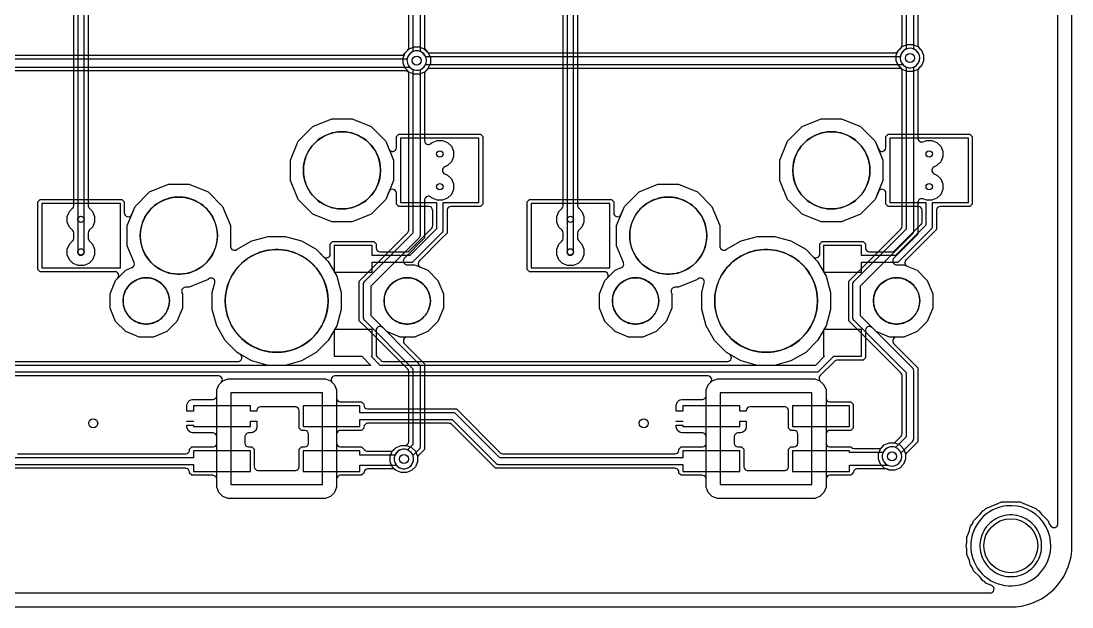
# Model space of a CAD drawing. Header units: millimetres. Extents: x 7.1 to 88.1, y 7.1 to 104.8.
# Drawn here: x 47.2 to 88.11, y 7.14 to 29.94 of the extents above; entities that cross this region are included whole.
import ezdxf

# ---------------------------------------------------------------- set-up
doc = ezdxf.new("R2010")
doc.units = ezdxf.units.MM

msp = doc.modelspace()

# ---------------------------------------------------------------- linework, layer by layer
at = {"layer": '16_copper'}
for points in [[(10.33, 7.69), (84.92, 7.69), (84.921, 7.69), (84.922, 7.69, 0.773611), (84.992, 7.976), (84.978, 7.983), (84.756, 8.075), (84.714, 8.117, 0.029256), (84.7, 8.128), (84.69, 8.137), (84.688, 8.138), (84.686, 8.139), (84.672, 8.147), (84.639, 8.163), (84.528, 8.302), (84.528, 8.302), (84.527, 8.303), (84.517, 8.314), (84.275, 8.556), (84.229, 8.667), (84.227, 8.67), (84.227, 8.671), (84.226, 8.673), (84.223, 8.679), (84.216, 8.691), (84.215, 8.693), (84.214, 8.694), (84.213, 8.696), (84.207, 8.704), (84.155, 8.769), (84.12, 8.926), (84.118, 8.93), (84.117, 8.935), (84.112, 8.95), (84.015, 9.185), (84.015, 9.369), (84.014, 9.372), (84.014, 9.374), (84.014, 9.379), (84.013, 9.387), (84.012, 9.397), (84.011, 9.399), (84.011, 9.4), (84.011, 9.402), (83.983, 9.525), (84.011, 9.647), (84.012, 9.657), (84.014, 9.666), (84.014, 9.676), (84.015, 9.678), (84.014, 9.679), (84.015, 9.681), (84.015, 9.865), (84.112, 10.1), (84.113, 10.105), (84.115, 10.109), (84.12, 10.124), (84.155, 10.281), (84.207, 10.346, 0.044499), (84.222, 10.369), (84.223, 10.371), (84.224, 10.372), (84.225, 10.374), (84.229, 10.383), (84.275, 10.494), (84.517, 10.736), (84.517, 10.736), (84.518, 10.737), (84.528, 10.748), (84.639, 10.887), (84.672, 10.903, 0.05857), (84.702, 10.922), (84.714, 10.933), (84.756, 10.975), (85.218, 11.166), (85.22, 11.167), (85.226, 11.17), (85.339, 11.224), (85.339, 11.224, 0.046958), (85.369, 11.23), (85.384, 11.235), (85.385, 11.235), (86.065, 11.235), (86.066, 11.235, 0.068651), (86.109, 11.224), (86.111, 11.224), (86.224, 11.17), (86.226, 11.169), (86.232, 11.166), (86.694, 10.975), (86.736, 10.933, 0.007853), (86.74, 10.929), (86.742, 10.928), (86.742, 10.927), (86.745, 10.925), (86.75, 10.922), (86.76, 10.913), (86.762, 10.912), (86.764, 10.911), (86.778, 10.903), (86.811, 10.887), (86.922, 10.748), (86.922, 10.748), (86.923, 10.747), (86.933, 10.736), (87.175, 10.494), (87.221, 10.383), (87.227, 10.371), (87.234, 10.359), (87.235, 10.357), (87.236, 10.356), (87.237, 10.354), (87.243, 10.346), (87.289, 10.288, 0.671644), (87.559, 10.368), (87.56, 10.376), (87.56, 10.378), (87.56, 10.379), (87.56, 10.384), (87.56, 88.438)], [(43.746, 28.148), (62.318, 28.148), (62.35, 28.115, 0.493146), (62.94, 28.232), (62.946, 28.248), (81.518, 28.248), (81.55, 28.215, 1), (82.05, 28.785), (82.011, 28.815, 0.534512), (81.428, 28.574), (81.425, 28.552), (62.946, 28.552), (62.94, 28.568, 0.716592), (62.228, 28.474), (62.225, 28.452), (43.746, 28.452)], [(43.909, 28.605), (62.009, 28.605), (62.013, 28.605), (62.018, 28.605, 0.050691), (62.049, 28.61), (62.059, 28.614), (62.069, 28.617, 0.150783), (62.143, 28.685), (62.149, 28.699), (62.15, 28.701), (62.299, 28.85), (62.494, 28.931), (62.706, 28.931), (62.901, 28.85), (63.001, 28.749), (63.005, 28.746), (63.009, 28.742, 0.153125), (63.093, 28.706), (63.109, 28.705), (81.209, 28.705), (81.213, 28.705), (81.218, 28.705, 0.050691), (81.249, 28.71), (81.259, 28.714), (81.269, 28.717, 0.150783), (81.343, 28.785), (81.349, 28.799), (81.35, 28.801), (81.499, 28.95), (81.694, 29.031), (81.906, 29.031), (82.101, 28.95), (82.25, 28.801), (82.331, 28.606), (82.331, 28.394), (82.25, 28.199), (82.101, 28.05), (81.906, 27.969), (81.694, 27.969), (81.499, 28.05), (81.499, 28.051, 0.172365), (81.407, 28.094), (81.391, 28.095), (63.109, 28.095), (63.103, 28.095), (63.097, 28.095, 0.153128), (63.013, 28.061), (63.001, 28.051), (62.901, 27.95), (62.706, 27.869), (62.494, 27.869), (62.299, 27.95), (62.299, 27.951, 0.172365), (62.207, 27.994), (62.191, 27.995), (43.909, 27.995)], [(42.255, 16.694), (55.645, 16.694), (55.652, 16.695), (55.658, 16.695, 0.695635), (55.735, 16.97), (55.721, 16.979), (55.61, 17.043), (55.143, 17.51), (54.813, 18.082), (54.642, 18.72), (54.642, 19.38), (54.741, 19.749), (54.742, 19.755), (54.744, 19.761, 0.541065), (54.558, 19.936), (54.552, 19.935), (54.543, 19.932), (54.535, 19.929, 0.063321), (54.497, 19.907), (54.486, 19.896), (54.477, 19.888), (53.739, 19.582), (53.603, 19.582), (53.6, 19.582), (53.597, 19.582, 0.484479), (53.456, 19.389), (53.457, 19.386), (53.462, 19.371), (53.479, 19.33), (53.479, 18.77), (53.264, 18.252), (52.868, 17.856), (52.35, 17.641), (51.79, 17.641), (51.272, 17.856), (50.876, 18.252), (50.661, 18.77), (50.661, 19.33), (50.876, 19.848), (50.955, 19.927), (50.956, 19.928), (50.957, 19.929), (50.957, 19.93), (50.958, 19.93, 0.622974), (50.863, 20.187), (50.847, 20.188), (47.944, 20.188), (47.855, 20.277), (47.855, 22.903), (47.944, 22.992), (51.128, 22.992), (51.217, 22.903), (51.217, 22.479), (51.217, 22.478), (51.217, 22.477, 0.773611), (51.504, 22.406), (51.511, 22.421), (51.638, 22.727), (52.203, 23.292), (52.941, 23.598), (53.739, 23.598), (54.477, 23.292), (55.042, 22.727), (55.348, 21.989), (55.348, 21.163), (55.348, 21.161), (55.348, 21.159, 0.54334), (55.597, 21.045), (55.608, 21.055), (55.61, 21.057), (56.182, 21.387), (56.82, 21.558), (57.48, 21.558), (58.118, 21.387), (58.69, 21.057), (58.977, 20.77), (58.978, 20.769), (58.98, 20.767, 0.622974), (59.236, 20.862), (59.237, 20.878), (59.237, 21.267), (59.326, 21.356), (60.927, 21.356), (61.016, 21.267), (61.016, 21.117), (61.016, 21.113), (61.016, 21.109, 0.370187), (61.153, 20.965), (61.168, 20.964), (62.206, 20.964), (62.212, 20.965), (62.218, 20.965, 0.153128), (62.302, 20.999), (62.314, 21.009), (63.176, 21.871), (63.18, 21.876), (63.184, 21.879, 0.153125), (63.22, 21.963), (63.221, 21.979), (63.221, 22.575), (63.22, 22.579), (63.22, 22.583, 0.370187), (63.084, 22.727), (63.068, 22.728), (61.902, 22.728), (61.813, 22.817), (61.813, 23.241), (61.813, 23.242), (61.813, 23.243, 0.773611), (61.526, 23.314), (61.519, 23.299), (61.392, 22.993), (60.827, 22.428), (60.089, 22.122), (59.291, 22.122), (58.553, 22.428), (57.988, 22.993), (57.682, 23.731), (57.682, 24.529), (57.988, 25.267), (58.553, 25.832), (59.291, 26.138), (60.089, 26.138), (60.827, 25.832), (61.392, 25.267), (61.519, 24.961), (61.52, 24.96), (61.52, 24.959, 0.773607), (61.812, 25.003), (61.813, 25.019), (61.813, 25.443), (61.902, 25.532), (65.086, 25.532), (65.175, 25.443), (65.175, 22.817), (65.086, 22.728), (63.932, 22.728), (63.928, 22.727), (63.924, 22.727, 0.370187), (63.78, 22.591), (63.779, 22.575), (63.779, 21.684), (63.571, 21.476), (62.702, 20.607), (62.701, 20.605), (62.698, 20.603, 0.490282), (62.738, 20.365), (62.752, 20.359), (63.028, 20.244), (63.424, 19.848), (63.639, 19.33), (63.639, 18.77), (63.424, 18.252), (63.028, 17.856), (62.51, 17.641), (61.95, 17.641), (61.432, 17.856), (61.276, 18.012), (61.275, 18.013), (61.273, 18.014), (61.271, 18.016), (61.271, 18.016), (61.271, 18.016), (61.263, 18.022), (61.252, 18.031, 0.562966), (61.017, 17.919), (61.016, 17.904), (61.016, 16.984), (61.016, 16.981, 0.007344), (61.016, 16.976), (61.016, 16.972, 0.153128), (61.05, 16.888), (61.061, 16.876), (61.198, 16.739), (61.202, 16.735), (61.206, 16.731, 0.153125), (61.29, 16.695), (61.305, 16.694), (74.695, 16.694), (74.702, 16.695), (74.708, 16.695, 0.695635), (74.785, 16.97), (74.771, 16.979), (74.66, 17.043), (74.193, 17.51), (73.863, 18.082), (73.692, 18.72), (73.692, 19.38), (73.791, 19.749), (73.792, 19.755), (73.794, 19.761, 0.541065), (73.608, 19.936), (73.602, 19.935), (73.593, 19.932), (73.585, 19.929, 0.063321), (73.547, 19.907), (73.536, 19.896), (73.527, 19.888), (72.789, 19.582), (72.653, 19.582), (72.65, 19.582), (72.647, 19.582, 0.484479), (72.506, 19.389), (72.507, 19.386), (72.512, 19.371), (72.529, 19.33), (72.529, 18.77), (72.314, 18.252), (71.918, 17.856), (71.4, 17.641), (70.84, 17.641), (70.322, 17.856), (69.926, 18.252), (69.711, 18.77), (69.711, 19.33), (69.926, 19.848), (70.005, 19.927), (70.006, 19.928), (70.007, 19.929), (70.007, 19.93), (70.008, 19.93, 0.622974), (69.913, 20.187), (69.897, 20.188), (66.994, 20.188), (66.905, 20.277), (66.905, 22.903), (66.994, 22.992), (70.178, 22.992), (70.267, 22.903), (70.267, 22.479), (70.267, 22.478), (70.267, 22.477, 0.773611), (70.554, 22.406), (70.561, 22.421), (70.688, 22.727), (71.253, 23.292), (71.991, 23.598), (72.789, 23.598), (73.527, 23.292), (74.092, 22.727), (74.398, 21.989), (74.398, 21.163), (74.398, 21.161), (74.398, 21.159, 0.54334), (74.647, 21.045), (74.658, 21.055), (74.66, 21.057), (75.232, 21.387), (75.87, 21.558), (76.53, 21.558), (77.168, 21.387), (77.74, 21.057), (78.027, 20.77), (78.028, 20.769), (78.03, 20.767, 0.622974), (78.286, 20.862), (78.287, 20.878), (78.287, 21.267), (78.376, 21.356), (79.977, 21.356), (80.066, 21.267), (80.066, 21.117), (80.066, 21.113), (80.066, 21.109, 0.370187), (80.203, 20.965), (80.218, 20.964), (81.106, 20.964), (81.112, 20.965), (81.118, 20.965, 0.153128), (81.202, 20.999), (81.214, 21.009), (82.226, 22.021), (82.23, 22.026), (82.234, 22.029, 0.153125), (82.27, 22.113), (82.271, 22.129), (82.271, 22.575), (82.27, 22.579), (82.27, 22.583, 0.370187), (82.134, 22.727), (82.118, 22.728), (80.952, 22.728), (80.863, 22.817), (80.863, 23.241), (80.863, 23.242), (80.863, 23.243, 0.773611), (80.576, 23.314), (80.569, 23.299), (80.442, 22.993), (79.877, 22.428), (79.139, 22.122), (78.341, 22.122), (77.603, 22.428), (77.038, 22.993), (76.732, 23.731), (76.732, 24.529), (77.038, 25.267), (77.603, 25.832), (78.341, 26.138), (79.139, 26.138), (79.877, 25.832), (80.442, 25.267), (80.569, 24.961), (80.57, 24.96), (80.57, 24.959, 0.773607), (80.862, 25.003), (80.863, 25.019), (80.863, 25.443), (80.952, 25.532), (84.136, 25.532), (84.225, 25.443), (84.225, 22.817), (84.136, 22.728), (82.982, 22.728), (82.978, 22.727), (82.974, 22.727, 0.370187), (82.83, 22.591), (82.829, 22.575), (82.829, 21.834), (81.646, 20.651), (81.645, 20.649), (81.642, 20.647, 0.490281), (81.682, 20.409), (81.696, 20.403), (82.078, 20.244), (82.474, 19.848), (82.689, 19.33), (82.689, 18.77), (82.474, 18.252), (82.078, 17.856), (81.56, 17.641), (81, 17.641), (80.482, 17.856), (80.326, 18.012), (80.325, 18.013), (80.323, 18.014), (80.321, 18.016), (80.321, 18.016), (80.321, 18.016), (80.313, 18.022), (80.302, 18.031, 0.562966), (80.067, 17.919), (80.066, 17.904), (80.066, 16.833), (79.977, 16.744), (78.964, 16.744), (78.958, 16.744), (78.953, 16.744, 0.153128), (78.868, 16.71), (78.856, 16.699), (78.304, 16.148), (78.302, 16.145), (78.299, 16.142, 0.370187), (78.294, 15.944), (78.304, 15.932), (78.449, 15.787), (78.532, 15.587), (78.532, 15.272), (78.532, 15.268), (78.532, 15.264, 0.370187), (78.669, 15.12), (78.684, 15.12), (79.504, 15.12), (79.593, 15.03), (79.593, 14.104), (79.504, 14.015), (78.684, 14.015), (78.681, 14.014), (78.677, 14.015, 0.370187), (78.533, 13.878), (78.532, 13.862), (78.532, 13.522), (78.532, 13.518), (78.532, 13.514, 0.370187), (78.669, 13.37), (78.684, 13.37), (79.504, 13.37), (79.524, 13.349, 0.172365), (79.616, 13.306), (79.632, 13.305), (80.591, 13.305), (80.597, 13.305), (80.603, 13.305, 0.153128), (80.687, 13.339), (80.699, 13.349), (80.799, 13.45), (80.994, 13.531), (81.206, 13.531), (81.401, 13.45), (81.55, 13.301), (81.631, 13.106), (81.631, 12.894), (81.55, 12.699), (81.401, 12.55), (81.206, 12.469), (80.994, 12.469), (80.919, 12.501, 0.072642), (80.876, 12.512), (80.86, 12.512), (79.746, 12.512), (79.742, 12.512), (79.738, 12.512, 0.334692), (79.598, 12.394), (79.595, 12.383), (79.595, 12.379), (79.594, 12.376), (79.593, 12.36), (79.593, 12.354), (79.504, 12.265), (78.684, 12.265), (78.681, 12.264), (78.677, 12.265, 0.370187), (78.533, 12.128), (78.532, 12.112), (78.532, 11.798), (78.449, 11.597), (78.295, 11.443), (78.095, 11.36), (74.305, 11.36), (74.105, 11.443), (73.951, 11.597), (73.868, 11.798), (73.868, 12.112), (73.868, 12.115), (73.868, 12.117), (73.868, 12.118), (73.868, 12.12, 0.370187), (73.731, 12.264), (73.716, 12.265), (72.896, 12.265), (72.807, 12.354), (72.807, 12.385, 0.384459), (72.67, 12.537), (72.654, 12.538), (65.667, 12.538), (63.962, 14.243), (63.957, 14.247), (63.953, 14.251, 0.153125), (63.87, 14.287), (63.854, 14.288), (60.696, 14.288), (60.692, 14.287), (60.688, 14.288, 0.370187), (60.544, 14.151), (60.543, 14.135), (60.543, 14.104), (60.454, 14.015), (59.634, 14.015), (59.631, 14.014), (59.627, 14.015, 0.370187), (59.483, 13.878), (59.482, 13.862), (59.482, 13.522), (59.482, 13.518), (59.482, 13.514, 0.370187), (59.619, 13.37), (59.634, 13.37), (60.454, 13.37), (60.574, 13.249), (60.579, 13.246), (60.583, 13.242, 0.153125), (60.666, 13.206), (60.682, 13.205), (61.591, 13.205), (61.597, 13.205), (61.603, 13.205, 0.153128), (61.687, 13.239), (61.699, 13.249), (61.799, 13.35), (61.994, 13.431), (62.206, 13.431), (62.401, 13.35), (62.55, 13.201), (62.631, 13.006), (62.631, 12.794), (62.55, 12.599), (62.401, 12.45), (62.206, 12.369), (61.994, 12.369), (61.799, 12.45), (61.782, 12.468, 0.172365), (61.69, 12.512), (61.674, 12.512), (60.696, 12.512), (60.692, 12.512), (60.688, 12.512, 0.334692), (60.548, 12.394), (60.545, 12.383), (60.545, 12.379), (60.544, 12.376), (60.543, 12.36), (60.543, 12.354), (60.454, 12.265), (59.634, 12.265), (59.631, 12.264), (59.627, 12.265, 0.370187), (59.483, 12.128), (59.482, 12.112), (59.482, 11.798), (59.399, 11.597), (59.245, 11.443), (59.045, 11.36), (55.255, 11.36), (55.055, 11.443), (54.901, 11.597), (54.818, 11.798), (54.818, 12.112), (54.818, 12.115), (54.818, 12.117), (54.818, 12.118), (54.818, 12.12, 0.370187), (54.681, 12.264), (54.666, 12.265), (53.846, 12.265), (53.757, 12.354), (53.757, 12.385, 0.384459), (53.62, 12.537), (53.604, 12.538), (46.767, 12.538)], [(27.857, 16.288), (78.177, 16.288), (78.182, 16.289), (78.187, 16.288, 0.111436), (78.241, 16.305), (78.246, 16.31), (78.255, 16.315), (78.261, 16.321), (78.266, 16.325), (78.838, 16.896), (79.914, 16.896), (79.914, 17.934), (78.44, 17.934), (78.44, 16.896), (78.478, 16.896), (78.124, 16.542), (61.179, 16.542), (60.825, 16.896), (60.864, 16.896), (60.864, 17.934), (59.39, 17.934), (59.39, 16.896), (60.465, 16.896), (60.82, 16.542), (42.129, 16.542)], [(47.062, 13.097), (53.604, 13.097), (53.608, 13.097), (53.612, 13.097, 0.370187), (53.756, 13.233), (53.757, 13.249), (53.757, 13.28), (53.846, 13.37), (54.666, 13.37), (54.669, 13.37), (54.673, 13.37, 0.370187), (54.817, 13.506), (54.818, 13.522), (54.818, 13.761), (54.818, 13.765), (54.818, 13.768, 0.370187), (54.681, 13.912), (54.666, 13.913), (53.876, 13.913), (53.811, 13.93), (53.753, 13.964), (53.706, 14.011), (53.672, 14.069), (53.655, 14.134), (53.655, 14.211), (53.909, 14.211), (53.909, 14.167), (56.125, 14.167), (56.125, 14.367), (56.379, 14.367), (56.379, 14.134), (56.362, 14.069), (56.328, 14.011), (56.281, 13.964), (56.223, 13.93), (56.158, 13.913), (56.063, 13.913), (56.059, 13.913), (56.055, 13.913, 0.370187), (55.911, 13.776), (55.91, 13.761), (55.91, 13.522), (55.911, 13.518), (55.91, 13.514, 0.370187), (56.047, 13.37), (56.063, 13.37), (56.188, 13.37), (56.277, 13.28), (56.277, 12.605), (56.278, 12.601), (56.278, 12.597, 0.370187), (56.414, 12.453), (56.43, 12.452), (57.87, 12.452), (57.874, 12.453), (57.878, 12.453, 0.370187), (58.022, 12.589), (58.023, 12.605), (58.023, 13.28), (58.112, 13.37), (58.237, 13.37), (58.241, 13.37), (58.245, 13.37, 0.370187), (58.389, 13.506), (58.39, 13.522), (58.39, 13.862), (58.389, 13.866), (58.39, 13.87, 0.370187), (58.253, 14.014), (58.237, 14.015), (58.112, 14.015), (58.023, 14.104), (58.023, 14.78), (58.022, 14.783), (58.022, 14.787, 0.370187), (57.886, 14.931), (57.87, 14.932), (56.531, 14.932), (56.528, 14.932), (56.524, 14.932, 0.370187), (56.38, 14.795), (56.379, 14.78), (56.379, 14.767), (56.125, 14.767), (56.125, 14.967), (53.909, 14.967), (53.909, 14.767), (53.655, 14.767), (53.655, 15.001), (53.672, 15.065), (53.706, 15.123), (53.753, 15.17), (53.811, 15.204), (53.876, 15.221), (54.666, 15.221), (54.669, 15.222), (54.673, 15.221, 0.370187), (54.817, 15.358), (54.818, 15.374), (54.818, 15.587), (54.901, 15.787), (54.989, 15.875), (54.99, 15.877), (54.992, 15.878, 0.622974), (54.897, 16.135), (54.881, 16.136), (40.369, 16.136)]]:
    msp.add_lwpolyline(points, format="xyb", dxfattribs=at)
for points in [[(60.864, 20.558), (62.385, 20.558), (62.39, 20.559), (62.396, 20.558, 0.111436), (62.449, 20.575), (62.455, 20.58), (62.463, 20.585), (62.47, 20.591), (62.475, 20.595), (63.59, 21.71), (63.593, 21.714), (63.597, 21.718, 0.11143), (63.623, 21.768), (63.624, 21.775), (63.626, 21.785), (63.626, 21.794), (63.627, 21.8), (63.627, 22.88), (65.023, 22.88), (65.023, 25.38), (61.965, 25.38), (61.965, 22.88), (63.373, 22.88), (63.373, 21.853), (62.332, 20.812), (60.864, 20.812), (60.864, 21.204), (59.39, 21.204), (59.39, 20.166), (60.864, 20.166)], [(79.914, 20.558), (81.285, 20.558), (81.29, 20.559), (81.296, 20.558, 0.111436), (81.349, 20.575), (81.355, 20.58), (81.363, 20.585), (81.37, 20.591), (81.375, 20.595), (82.64, 21.86), (82.643, 21.864), (82.647, 21.868, 0.11143), (82.673, 21.918), (82.674, 21.925), (82.676, 21.935), (82.676, 21.944), (82.677, 21.95), (82.677, 22.88), (84.073, 22.88), (84.073, 25.38), (81.015, 25.38), (81.015, 22.88), (82.423, 22.88), (82.423, 22.003), (81.232, 20.812), (79.914, 20.812), (79.914, 21.204), (78.44, 21.204), (78.44, 20.166), (79.914, 20.166)], [(72.959, 14.967), (72.959, 14.767), (72.705, 14.767), (72.705, 15.001), (72.722, 15.065), (72.756, 15.123), (72.803, 15.17), (72.861, 15.204), (72.926, 15.221), (73.716, 15.221), (73.719, 15.222), (73.723, 15.221, 0.370187), (73.867, 15.358), (73.868, 15.374), (73.868, 15.587), (73.951, 15.787), (74.039, 15.875), (74.04, 15.877), (74.042, 15.878, 0.622974), (73.947, 16.135), (73.931, 16.136), (59.419, 16.136), (59.417, 16.135), (59.415, 16.136, 0.622978), (59.3, 15.887), (59.311, 15.875), (59.399, 15.787), (59.482, 15.587), (59.482, 15.272), (59.482, 15.268), (59.482, 15.264, 0.370187), (59.619, 15.12), (59.634, 15.12), (60.454, 15.12), (60.543, 15.03), (60.543, 14.999, 0.384459), (60.68, 14.847), (60.696, 14.847), (64.149, 14.847), (65.854, 13.141), (65.858, 13.138), (65.862, 13.133, 0.153125), (65.946, 13.097), (65.962, 13.097), (72.654, 13.097), (72.658, 13.097), (72.662, 13.097, 0.370187), (72.806, 13.233), (72.807, 13.249), (72.807, 13.28), (72.896, 13.37), (73.716, 13.37), (73.719, 13.37), (73.723, 13.37, 0.370187), (73.867, 13.506), (73.868, 13.522), (73.868, 13.761), (73.868, 13.765), (73.868, 13.768, 0.370187), (73.731, 13.912), (73.716, 13.913), (72.926, 13.913), (72.861, 13.93), (72.803, 13.964), (72.756, 14.011), (72.722, 14.069), (72.705, 14.134), (72.705, 14.211), (72.959, 14.211), (72.959, 14.167), (75.175, 14.167), (75.175, 14.367), (75.429, 14.367), (75.429, 14.134), (75.412, 14.069), (75.378, 14.011), (75.331, 13.964), (75.273, 13.93), (75.208, 13.913), (75.113, 13.913), (75.109, 13.913), (75.105, 13.913, 0.370187), (74.961, 13.776), (74.96, 13.761), (74.96, 13.522), (74.961, 13.518), (74.96, 13.514, 0.370187), (75.097, 13.37), (75.113, 13.37), (75.238, 13.37), (75.327, 13.28), (75.327, 12.605), (75.328, 12.601), (75.328, 12.597, 0.370187), (75.464, 12.453), (75.48, 12.452), (76.92, 12.452), (76.924, 12.453), (76.928, 12.453, 0.370187), (77.072, 12.589), (77.073, 12.605), (77.073, 13.28), (77.162, 13.37), (77.287, 13.37), (77.291, 13.37), (77.295, 13.37, 0.370187), (77.439, 13.506), (77.44, 13.522), (77.44, 13.862), (77.439, 13.866), (77.44, 13.87, 0.370187), (77.303, 14.014), (77.287, 14.015), (77.162, 14.015), (77.073, 14.104), (77.073, 14.78), (77.072, 14.783), (77.072, 14.787, 0.370187), (76.936, 14.931), (76.92, 14.932), (75.581, 14.932), (75.578, 14.932), (75.574, 14.932, 0.370187), (75.43, 14.795), (75.429, 14.78), (75.429, 14.767), (75.175, 14.767), (75.175, 14.967)], [(64.123, 14.657, 0.133073), (64.065, 14.69), (64.058, 14.691), (64.048, 14.693), (64.039, 14.693), (64.033, 14.694), (60.391, 14.694), (60.391, 14.967), (58.175, 14.967), (58.175, 14.167), (60.391, 14.167), (60.391, 14.44), (63.98, 14.44), (65.693, 12.727), (65.697, 12.724), (65.701, 12.72, 0.11143), (65.751, 12.694), (65.758, 12.693), (65.768, 12.691), (65.776, 12.691), (65.783, 12.69), (72.959, 12.69), (72.959, 12.417), (75.175, 12.417), (75.175, 13.217), (72.959, 13.217), (72.959, 12.944), (65.835, 12.944)], [(60.391, 12.665), (61.804, 12.665), (61.815, 12.65, 1), (62.385, 13.15), (62.35, 13.185, 0.493146), (61.76, 13.068), (61.754, 13.052), (60.391, 13.052), (60.391, 13.217), (58.175, 13.217), (58.175, 12.417), (60.391, 12.417)], [(79.441, 12.665), (80.917, 12.665), (80.923, 12.665), (80.923, 12.665), (80.932, 12.66), (80.978, 12.641, 1), (81.222, 13.359), (81.174, 13.372, 0.339455), (80.76, 13.168), (80.754, 13.152), (79.441, 13.152), (79.441, 13.217), (77.225, 13.217), (77.225, 12.417), (79.441, 12.417)], [(85.892, 7.975, 1), (85.558, 11.075), (85.448, 11.059, 0.931033), (85.781, 7.967)]]:
    msp.add_lwpolyline(points, format="xyb", close=True, dxfattribs=at)
for points in [[(51.065, 22.84), (48.007, 22.84), (48.007, 20.34), (51.065, 20.34)], [(70.115, 22.84), (67.057, 22.84), (67.057, 20.34), (70.115, 20.34)], [(79.441, 14.967), (77.225, 14.967), (77.225, 14.167), (79.441, 14.167)], [(53.909, 14.364), (53.655, 14.364), (53.655, 14.367), (53.909, 14.367)], [(72.959, 14.364), (72.705, 14.364), (72.705, 14.367), (72.959, 14.367)]]:
    msp.add_lwpolyline(points, close=True, dxfattribs=at)
msp.add_lwpolyline([(46.883, 12.69), (53.909, 12.69), (53.909, 12.417), (56.125, 12.417), (56.125, 13.217), (53.909, 13.217), (53.909, 12.944), (46.935, 12.944)], dxfattribs=at)
at = {"layer": '1_copper'}
for points in [[(10.33, 7.69), (84.92, 7.69), (84.921, 7.69), (84.922, 7.69, 0.773611), (84.992, 7.976), (84.978, 7.983), (84.756, 8.075), (84.714, 8.117, 0.029256), (84.7, 8.128), (84.69, 8.137), (84.688, 8.138), (84.686, 8.139), (84.672, 8.147), (84.639, 8.163), (84.528, 8.302), (84.528, 8.302), (84.527, 8.303), (84.517, 8.314), (84.275, 8.556), (84.229, 8.667), (84.227, 8.67), (84.227, 8.671), (84.226, 8.673), (84.223, 8.679), (84.216, 8.691), (84.215, 8.693), (84.214, 8.694), (84.213, 8.696), (84.207, 8.704), (84.155, 8.769), (84.12, 8.926), (84.118, 8.93), (84.117, 8.935), (84.112, 8.95), (84.015, 9.185), (84.015, 9.369), (84.014, 9.372), (84.014, 9.374), (84.014, 9.379), (84.013, 9.387), (84.012, 9.397), (84.011, 9.399), (84.011, 9.4), (84.011, 9.402), (83.983, 9.525), (84.011, 9.647), (84.012, 9.657), (84.014, 9.666), (84.014, 9.676), (84.015, 9.678), (84.014, 9.679), (84.015, 9.681), (84.015, 9.865), (84.112, 10.1), (84.113, 10.105), (84.115, 10.109), (84.12, 10.124), (84.155, 10.281), (84.207, 10.346, 0.044511), (84.222, 10.369), (84.223, 10.371), (84.224, 10.372), (84.225, 10.374), (84.229, 10.383), (84.275, 10.494), (84.517, 10.736), (84.517, 10.736), (84.518, 10.737), (84.528, 10.748), (84.639, 10.887), (84.672, 10.903, 0.05857), (84.702, 10.922), (84.714, 10.933), (84.756, 10.975), (85.218, 11.166), (85.22, 11.167), (85.226, 11.17), (85.339, 11.224), (85.339, 11.224, 0.046958), (85.369, 11.23), (85.384, 11.235), (85.385, 11.235), (86.065, 11.235), (86.066, 11.235, 0.068651), (86.109, 11.224), (86.111, 11.224), (86.224, 11.17), (86.226, 11.169), (86.232, 11.166), (86.694, 10.975), (86.736, 10.933, 0.007853), (86.74, 10.929), (86.742, 10.928), (86.742, 10.927), (86.745, 10.925), (86.75, 10.922), (86.76, 10.913), (86.762, 10.912), (86.764, 10.911), (86.778, 10.903), (86.811, 10.887), (86.922, 10.748), (86.922, 10.748), (86.923, 10.747), (86.933, 10.736), (87.175, 10.494), (87.221, 10.383), (87.227, 10.371), (87.234, 10.359), (87.235, 10.357), (87.236, 10.356), (87.237, 10.354), (87.243, 10.346), (87.289, 10.288, 0.671634), (87.559, 10.368), (87.56, 10.376), (87.56, 10.378), (87.56, 10.379), (87.56, 10.384), (87.56, 88.438)], [(49.403, 83.93), (49.403, 20.955), (49.406, 20.927, 0.785533), (49.653, 20.923), (49.657, 20.955), (49.657, 83.877)], [(68.453, 84.18), (68.453, 20.955), (68.456, 20.927, 0.785533), (68.703, 20.923), (68.707, 20.955), (68.707, 84.127)], [(49.809, 39.47), (49.809, 22.76), (49.81, 22.755), (49.81, 22.749, 0.153128), (49.844, 22.664), (49.854, 22.652), (49.98, 22.526), (50.061, 22.331), (50.061, 22.119), (49.98, 21.924), (49.854, 21.798), (49.85, 21.793), (49.846, 21.789, 0.153125), (49.81, 21.705), (49.809, 21.69), (49.809, 21.49), (49.81, 21.485), (49.81, 21.479, 0.153128), (49.844, 21.394), (49.854, 21.382), (49.98, 21.256), (50.061, 21.061), (50.061, 20.849), (49.98, 20.654), (49.831, 20.505), (49.636, 20.424), (49.424, 20.424), (49.229, 20.505), (49.08, 20.654), (48.999, 20.849), (48.999, 21.061), (49.08, 21.256), (49.206, 21.382), (49.21, 21.387), (49.214, 21.391, 0.153125), (49.25, 21.475), (49.251, 21.49), (49.251, 21.69), (49.25, 21.695), (49.25, 21.701, 0.153128), (49.216, 21.786), (49.206, 21.798), (49.08, 21.924), (48.999, 22.119), (48.999, 22.331), (49.08, 22.526), (49.206, 22.652), (49.21, 22.657), (49.214, 22.661, 0.153125), (49.25, 22.745), (49.251, 22.76), (49.251, 39.47)], [(68.859, 39.47), (68.859, 22.76), (68.86, 22.755), (68.86, 22.749, 0.153128), (68.894, 22.664), (68.904, 22.652), (69.03, 22.526), (69.111, 22.331), (69.111, 22.119), (69.03, 21.924), (68.904, 21.798), (68.9, 21.793), (68.896, 21.789, 0.153125), (68.86, 21.705), (68.859, 21.69), (68.859, 21.49), (68.86, 21.485), (68.86, 21.479, 0.153128), (68.894, 21.394), (68.904, 21.382), (69.03, 21.256), (69.111, 21.061), (69.111, 20.849), (69.03, 20.654), (68.881, 20.505), (68.686, 20.424), (68.474, 20.424), (68.279, 20.505), (68.13, 20.654), (68.049, 20.849), (68.049, 21.061), (68.13, 21.256), (68.256, 21.382), (68.26, 21.387), (68.264, 21.391, 0.153125), (68.3, 21.475), (68.301, 21.49), (68.301, 21.69), (68.3, 21.695), (68.3, 21.701, 0.153128), (68.266, 21.786), (68.256, 21.798), (68.13, 21.924), (68.049, 22.119), (68.049, 22.331), (68.13, 22.526), (68.256, 22.652), (68.26, 22.657), (68.264, 22.661, 0.153125), (68.3, 22.745), (68.301, 22.76), (68.301, 39.47)], [(62.905, 35.648), (62.905, 28.909), (62.905, 28.903), (62.905, 28.897, 0.153128), (62.939, 28.813), (62.949, 28.801), (63.05, 28.701), (63.131, 28.506), (63.131, 28.294), (63.05, 28.099), (62.949, 27.999), (62.946, 27.995), (62.942, 27.991, 0.153125), (62.906, 27.907), (62.905, 27.891), (62.905, 25.289), (62.905, 25.287), (62.905, 25.285, 0.622977), (63.153, 25.171), (63.165, 25.181), (63.199, 25.215), (63.394, 25.296), (63.606, 25.296), (63.801, 25.215), (63.95, 25.066), (64.031, 24.871), (64.031, 24.659), (63.95, 24.464), (63.801, 24.315), (63.696, 24.271), (63.694, 24.27), (63.692, 24.269, 0.622975), (63.681, 23.996), (63.696, 23.989), (63.801, 23.945), (63.95, 23.796), (64.031, 23.601), (64.031, 23.389), (63.95, 23.194), (63.801, 23.045), (63.606, 22.964), (63.394, 22.964), (63.199, 23.045), (63.165, 23.079, 0.631688), (62.906, 22.986), (62.905, 22.971), (62.905, 21.502), (62.122, 20.719), (62.121, 20.717), (62.119, 20.716, 0.622974), (62.214, 20.46), (62.23, 20.459), (62.51, 20.459), (63.028, 20.244), (63.424, 19.848), (63.639, 19.33), (63.639, 18.77), (63.424, 18.252), (63.028, 17.856), (62.51, 17.641), (62.23, 17.641), (62.228, 17.641), (62.226, 17.641, 0.622974), (62.112, 17.393), (62.122, 17.381), (62.682, 16.822), (62.682, 16.822), (62.905, 16.598), (62.905, 13.274), (62.682, 13.051), (62.682, 13.051), (62.675, 13.044, 0.172302), (62.631, 12.952), (62.631, 12.936), (62.631, 12.794), (62.55, 12.599), (62.401, 12.45), (62.206, 12.369), (61.994, 12.369), (61.799, 12.45), (61.65, 12.599), (61.569, 12.794), (61.569, 13.006), (61.65, 13.201), (61.799, 13.35), (61.994, 13.431), (62.136, 13.431), (62.142, 13.431), (62.148, 13.431, 0.149219), (62.233, 13.465), (62.244, 13.475), (62.251, 13.482, 0.172429), (62.294, 13.574), (62.295, 13.589), (62.295, 16.283), (62.295, 16.288), (62.295, 16.294, 0.153128), (62.261, 16.379), (62.251, 16.391), (60.587, 18.054), (60.587, 18.054), (60.364, 18.277), (60.364, 19.823), (62.251, 21.709), (62.254, 21.714), (62.258, 21.718, 0.153125), (62.294, 21.802), (62.295, 21.817), (62.295, 27.891), (62.295, 27.897), (62.295, 27.903, 0.153128), (62.261, 27.987), (62.251, 27.999), (62.15, 28.099), (62.069, 28.294), (62.069, 28.506), (62.15, 28.701), (62.251, 28.801), (62.254, 28.805), (62.258, 28.809, 0.153125), (62.294, 28.893), (62.295, 28.909), (62.295, 34.769)], [(62.448, 35.037), (62.448, 28.746), (62.432, 28.74, 0.621842), (62.432, 28.06), (62.448, 28.054), (62.448, 21.691), (60.561, 19.804), (60.557, 19.8), (60.553, 19.796, 0.153125), (60.517, 19.712), (60.516, 19.697), (60.516, 18.403), (60.517, 18.398), (60.517, 18.392, 0.153128), (60.551, 18.307), (60.561, 18.296), (62.448, 16.409), (62.448, 13.463), (62.237, 13.253), (62.222, 13.259, 1), (61.978, 12.541), (62.026, 12.528, 0.577349), (62.459, 13.022), (62.453, 13.037), (62.708, 13.292), (62.711, 13.297), (62.716, 13.301, 0.153125), (62.752, 13.384), (62.752, 13.4), (62.752, 16.472), (62.752, 16.478), (62.752, 16.484, 0.153128), (62.718, 16.568), (62.708, 16.58), (60.821, 18.466), (60.821, 19.634), (62.708, 21.52), (62.711, 21.525), (62.716, 21.528, 0.153125), (62.752, 21.612), (62.752, 21.628), (62.752, 28.054), (62.768, 28.06, 0.621842), (62.768, 28.74), (62.752, 28.746), (62.752, 35.522)], [(82.105, 35.498), (82.105, 29.009), (82.105, 29.003), (82.105, 28.997, 0.153128), (82.139, 28.913), (82.149, 28.901), (82.25, 28.801), (82.331, 28.606), (82.331, 28.394), (82.25, 28.199), (82.149, 28.099), (82.146, 28.095), (82.142, 28.091, 0.153125), (82.106, 28.007), (82.105, 27.991), (82.105, 25.384), (82.105, 25.381), (82.105, 25.378, 0.490285), (82.301, 25.238), (82.316, 25.243), (82.444, 25.296), (82.656, 25.296), (82.851, 25.215), (83, 25.066), (83.081, 24.871), (83.081, 24.659), (83, 24.464), (82.851, 24.315), (82.746, 24.271), (82.744, 24.27), (82.742, 24.269, 0.622975), (82.731, 23.996), (82.746, 23.989), (82.851, 23.945), (83, 23.796), (83.081, 23.601), (83.081, 23.389), (83, 23.194), (82.851, 23.045), (82.656, 22.964), (82.444, 22.964), (82.316, 23.017), (82.313, 23.018), (82.31, 23.019, 0.490278), (82.106, 22.892), (82.105, 22.876), (82.105, 21.652), (81.172, 20.719), (81.171, 20.717), (81.169, 20.716, 0.622974), (81.264, 20.46), (81.28, 20.459), (81.56, 20.459), (82.078, 20.244), (82.474, 19.848), (82.689, 19.33), (82.689, 18.77), (82.474, 18.252), (82.078, 17.856), (81.56, 17.641), (81.28, 17.641), (81.278, 17.641), (81.276, 17.641, 0.622974), (81.162, 17.393), (81.172, 17.381), (81.882, 16.672), (82.105, 16.448), (82.105, 13.574), (81.675, 13.144), (81.672, 13.14), (81.667, 13.136, 0.153125), (81.631, 13.052), (81.631, 13.036), (81.631, 12.894), (81.55, 12.699), (81.401, 12.55), (81.206, 12.469), (80.994, 12.469), (80.799, 12.55), (80.65, 12.699), (80.569, 12.894), (80.569, 13.106), (80.65, 13.301), (80.799, 13.45), (80.994, 13.531), (81.136, 13.531), (81.142, 13.531), (81.148, 13.531, 0.153128), (81.233, 13.565), (81.244, 13.575), (81.451, 13.782), (81.454, 13.786), (81.458, 13.79, 0.153125), (81.494, 13.874), (81.495, 13.889), (81.495, 16.133), (81.495, 16.138), (81.495, 16.144, 0.153128), (81.461, 16.229), (81.451, 16.241), (79.637, 18.054), (79.637, 18.054), (79.414, 18.277), (79.414, 19.823), (81.451, 21.859), (81.454, 21.864), (81.458, 21.868, 0.153125), (81.494, 21.952), (81.495, 21.967), (81.495, 27.991), (81.495, 27.997), (81.495, 28.003, 0.153128), (81.461, 28.087), (81.451, 28.099), (81.35, 28.199), (81.269, 28.394), (81.269, 28.606), (81.35, 28.801), (81.451, 28.901), (81.454, 28.905), (81.458, 28.909, 0.153125), (81.494, 28.993), (81.495, 29.009), (81.495, 34.769)], [(81.648, 35.037), (81.648, 28.846), (81.632, 28.84, 0.621842), (81.632, 28.16), (81.648, 28.154), (81.648, 21.841), (79.611, 19.804), (79.607, 19.8), (79.603, 19.796, 0.153125), (79.567, 19.712), (79.566, 19.697), (79.566, 18.403), (79.567, 18.398), (79.567, 18.392, 0.153128), (79.601, 18.307), (79.611, 18.296), (81.648, 16.259), (81.648, 13.763), (81.237, 13.353), (81.222, 13.359, 1), (80.978, 12.641), (81.026, 12.628, 0.577349), (81.459, 13.122), (81.453, 13.137), (81.908, 13.592), (81.911, 13.597), (81.916, 13.601, 0.153125), (81.952, 13.684), (81.952, 13.7), (81.952, 16.322), (81.952, 16.328), (81.952, 16.334, 0.153128), (81.918, 16.418), (81.908, 16.43), (79.871, 18.466), (79.871, 19.634), (81.908, 21.67), (81.911, 21.675), (81.916, 21.678, 0.153125), (81.952, 21.762), (81.952, 21.778), (81.952, 28.154), (81.968, 28.16, 0.621842), (81.968, 28.84), (81.952, 28.846), (81.952, 35.372)]]:
    msp.add_lwpolyline(points, format="xyb", dxfattribs=at)
for points in [[(59.291, 22.122), (58.553, 22.428), (57.988, 22.993), (57.682, 23.731), (57.682, 24.529), (57.988, 25.267), (58.553, 25.832), (59.291, 26.138), (60.089, 26.138), (60.827, 25.832), (61.392, 25.267), (61.698, 24.529), (61.698, 23.731), (61.392, 22.993), (60.827, 22.428), (60.089, 22.122)], [(78.341, 22.122), (77.603, 22.428), (77.038, 22.993), (76.732, 23.731), (76.732, 24.529), (77.038, 25.267), (77.603, 25.832), (78.341, 26.138), (79.139, 26.138), (79.877, 25.832), (80.442, 25.267), (80.748, 24.529), (80.748, 23.731), (80.442, 22.993), (79.877, 22.428), (79.139, 22.122)], [(55.255, 11.36), (55.055, 11.443), (54.901, 11.597), (54.818, 11.798), (54.818, 15.587), (54.901, 15.787), (55.055, 15.941), (55.255, 16.024), (59.045, 16.024), (59.245, 15.941), (59.399, 15.787), (59.482, 15.587), (59.482, 11.798), (59.399, 11.597), (59.245, 11.443), (59.045, 11.36)], [(74.305, 11.36), (74.105, 11.443), (73.951, 11.597), (73.868, 11.798), (73.868, 15.587), (73.951, 15.787), (74.105, 15.941), (74.305, 16.024), (78.095, 16.024), (78.295, 15.941), (78.449, 15.787), (78.532, 15.587), (78.532, 11.798), (78.449, 11.597), (78.295, 11.443), (78.095, 11.36)]]:
    msp.add_lwpolyline(points, close=True, dxfattribs=at)
for points in [[(56.82, 16.542), (56.182, 16.713), (55.61, 17.043), (55.143, 17.51), (54.813, 18.082), (54.642, 18.72), (54.642, 19.38), (54.741, 19.749), (54.742, 19.755), (54.744, 19.761, 0.541065), (54.558, 19.936), (54.552, 19.935), (54.543, 19.932), (54.535, 19.929, 0.063321), (54.497, 19.907), (54.486, 19.896), (54.477, 19.888), (53.739, 19.582), (53.603, 19.582), (53.6, 19.582), (53.597, 19.582, 0.484479), (53.456, 19.389), (53.457, 19.386), (53.462, 19.371), (53.479, 19.33), (53.479, 18.77), (53.264, 18.252), (52.868, 17.856), (52.35, 17.641), (51.79, 17.641), (51.272, 17.856), (50.876, 18.252), (50.661, 18.77), (50.661, 19.33), (50.876, 19.848), (51.272, 20.244), (51.517, 20.346), (51.52, 20.348), (51.524, 20.349, 0.370187), (51.605, 20.53), (51.599, 20.545), (51.332, 21.191), (51.332, 21.989), (51.638, 22.727), (52.203, 23.292), (52.941, 23.598), (53.739, 23.598), (54.477, 23.292), (55.042, 22.727), (55.348, 21.989), (55.348, 21.163), (55.348, 21.161), (55.348, 21.159, 0.54334), (55.597, 21.045), (55.608, 21.055), (55.61, 21.057), (56.182, 21.387), (56.82, 21.558), (57.48, 21.558), (58.118, 21.387), (58.69, 21.057), (59.157, 20.59), (59.487, 20.018), (59.658, 19.38), (59.658, 18.72), (59.487, 18.082), (59.157, 17.51), (58.69, 17.043), (58.118, 16.713), (57.48, 16.542)], [(75.87, 16.542), (75.232, 16.713), (74.66, 17.043), (74.193, 17.51), (73.863, 18.082), (73.692, 18.72), (73.692, 19.38), (73.791, 19.749), (73.792, 19.755), (73.794, 19.761, 0.541105), (73.608, 19.936), (73.602, 19.935), (73.593, 19.932), (73.585, 19.929, 0.063309), (73.547, 19.907), (73.536, 19.896), (73.527, 19.888), (72.789, 19.582), (72.653, 19.582), (72.65, 19.582), (72.647, 19.582, 0.484479), (72.506, 19.389), (72.507, 19.386), (72.512, 19.371), (72.529, 19.33), (72.529, 18.77), (72.314, 18.252), (71.918, 17.856), (71.4, 17.641), (70.84, 17.641), (70.322, 17.856), (69.926, 18.252), (69.711, 18.77), (69.711, 19.33), (69.926, 19.848), (70.322, 20.244), (70.567, 20.346), (70.57, 20.348), (70.574, 20.349, 0.370187), (70.655, 20.53), (70.649, 20.545), (70.382, 21.191), (70.382, 21.989), (70.688, 22.727), (71.253, 23.292), (71.991, 23.598), (72.789, 23.598), (73.527, 23.292), (74.092, 22.727), (74.398, 21.989), (74.398, 21.163), (74.398, 21.161), (74.398, 21.159, 0.54334), (74.647, 21.045), (74.658, 21.055), (74.66, 21.057), (75.232, 21.387), (75.87, 21.558), (76.53, 21.558), (77.168, 21.387), (77.74, 21.057), (78.207, 20.59), (78.537, 20.018), (78.708, 19.38), (78.708, 18.72), (78.537, 18.082), (78.207, 17.51), (77.74, 17.043), (77.168, 16.713), (76.53, 16.542)], [(85.892, 7.975, 1), (85.558, 11.075), (85.448, 11.059, 0.931033), (85.781, 7.967)]]:
    msp.add_lwpolyline(points, format="xyb", close=True, dxfattribs=at)
at = {"layer": 'drills_NPTH'}
for centre, radius in [((59.69, 24.13), 1.5), ((78.74, 24.13), 1.5), ((53.34, 21.59), 1.5), ((72.39, 21.59), 1.5), ((57.15, 19.05), 2), ((76.2, 19.05), 2), ((52.07, 19.05), 0.901), ((62.23, 19.05), 0.901), ((71.12, 19.05), 0.901), ((81.28, 19.05), 0.901)]:
    msp.add_circle(centre, radius, dxfattribs=at)
at = {"layer": 'drills_PTH'}
for centre in [(63.5, 24.765), (82.55, 24.765), (63.5, 23.495), (82.55, 23.495), (49.53, 22.225), (68.58, 22.225), (49.53, 20.955), (68.58, 20.955)]:
    msp.add_circle(centre, 0.125, dxfattribs=at)
at = {"layer": 'drills_via_1_16'}
for centre, radius in [((81.8, 28.5), 0.175), ((62.6, 28.4), 0.175), ((50.006, 14.288), 0.175), ((71.438, 14.288), 0.175), ((81.1, 13), 0.175), ((62.1, 12.9), 0.175), ((85.725, 9.525), 1.05)]:
    msp.add_circle(centre, radius, dxfattribs=at)
at = {"layer": 'holes'}
for points in [[(58.19, 24.076), (58.198, 23.97), (58.213, 23.864), (58.236, 23.759), (58.266, 23.656), (58.303, 23.556), (58.348, 23.458), (58.399, 23.364), (58.457, 23.274), (58.521, 23.188), (58.591, 23.107), (58.667, 23.031), (58.748, 22.961), (58.834, 22.897), (58.924, 22.839), (59.018, 22.788), (59.116, 22.743), (59.216, 22.706), (59.319, 22.676), (59.424, 22.653), (59.53, 22.638), (59.636, 22.63), (59.744, 22.63), (59.85, 22.638), (59.957, 22.653), (60.061, 22.676), (60.164, 22.706), (60.264, 22.743), (60.362, 22.788), (60.456, 22.839), (60.546, 22.897), (60.632, 22.961), (60.713, 23.031), (60.789, 23.107), (60.859, 23.188), (60.923, 23.274), (60.981, 23.364), (61.032, 23.458), (61.077, 23.556), (61.114, 23.656), (61.144, 23.759), (61.167, 23.864), (61.182, 23.97), (61.19, 24.076), (61.19, 24.184), (61.182, 24.29), (61.167, 24.396), (61.144, 24.501), (61.114, 24.604), (61.077, 24.704), (61.032, 24.802), (60.981, 24.896), (60.923, 24.986), (60.859, 25.072), (60.789, 25.153), (60.713, 25.229), (60.632, 25.299), (60.546, 25.363), (60.456, 25.421), (60.362, 25.472), (60.264, 25.517), (60.164, 25.554), (60.061, 25.584), (59.957, 25.607), (59.85, 25.622), (59.744, 25.63), (59.636, 25.63), (59.53, 25.622), (59.424, 25.607), (59.319, 25.584), (59.216, 25.554), (59.116, 25.517), (59.018, 25.472), (58.924, 25.421), (58.834, 25.363), (58.748, 25.299), (58.667, 25.229), (58.591, 25.153), (58.521, 25.072), (58.457, 24.986), (58.399, 24.896), (58.348, 24.802), (58.303, 24.704), (58.266, 24.604), (58.236, 24.501), (58.213, 24.396), (58.198, 24.29), (58.19, 24.184), (58.19, 24.076)], [(77.24, 24.076), (77.248, 23.97), (77.263, 23.864), (77.286, 23.759), (77.316, 23.656), (77.353, 23.556), (77.398, 23.458), (77.449, 23.364), (77.507, 23.274), (77.571, 23.188), (77.641, 23.107), (77.717, 23.031), (77.798, 22.961), (77.884, 22.897), (77.974, 22.839), (78.068, 22.788), (78.166, 22.743), (78.266, 22.706), (78.369, 22.676), (78.474, 22.653), (78.58, 22.638), (78.686, 22.63), (78.794, 22.63), (78.9, 22.638), (79.007, 22.653), (79.111, 22.676), (79.214, 22.706), (79.314, 22.743), (79.412, 22.788), (79.506, 22.839), (79.596, 22.897), (79.682, 22.961), (79.763, 23.031), (79.839, 23.107), (79.909, 23.188), (79.973, 23.274), (80.031, 23.364), (80.082, 23.458), (80.127, 23.556), (80.164, 23.656), (80.194, 23.759), (80.217, 23.864), (80.232, 23.97), (80.24, 24.076), (80.24, 24.184), (80.232, 24.29), (80.217, 24.396), (80.194, 24.501), (80.164, 24.604), (80.127, 24.704), (80.082, 24.802), (80.031, 24.896), (79.973, 24.986), (79.909, 25.072), (79.839, 25.153), (79.763, 25.229), (79.682, 25.299), (79.596, 25.363), (79.506, 25.421), (79.412, 25.472), (79.314, 25.517), (79.214, 25.554), (79.111, 25.584), (79.007, 25.607), (78.9, 25.622), (78.794, 25.63), (78.686, 25.63), (78.58, 25.622), (78.474, 25.607), (78.369, 25.584), (78.266, 25.554), (78.166, 25.517), (78.068, 25.472), (77.974, 25.421), (77.884, 25.363), (77.798, 25.299), (77.717, 25.229), (77.641, 25.153), (77.571, 25.072), (77.507, 24.986), (77.449, 24.896), (77.398, 24.802), (77.353, 24.704), (77.316, 24.604), (77.286, 24.501), (77.263, 24.396), (77.248, 24.29), (77.24, 24.184), (77.24, 24.076)], [(51.84, 21.536), (51.848, 21.43), (51.863, 21.324), (51.886, 21.219), (51.916, 21.116), (51.953, 21.016), (51.998, 20.918), (52.049, 20.824), (52.107, 20.734), (52.171, 20.648), (52.241, 20.567), (52.317, 20.491), (52.398, 20.421), (52.484, 20.357), (52.574, 20.299), (52.668, 20.248), (52.766, 20.203), (52.866, 20.166), (52.969, 20.136), (53.074, 20.113), (53.18, 20.098), (53.286, 20.09), (53.394, 20.09), (53.5, 20.098), (53.607, 20.113), (53.711, 20.136), (53.814, 20.166), (53.914, 20.203), (54.012, 20.248), (54.106, 20.299), (54.196, 20.357), (54.282, 20.421), (54.363, 20.491), (54.439, 20.567), (54.509, 20.648), (54.573, 20.734), (54.631, 20.824), (54.682, 20.918), (54.727, 21.016), (54.764, 21.116), (54.794, 21.219), (54.817, 21.324), (54.832, 21.43), (54.84, 21.536), (54.84, 21.644), (54.832, 21.75), (54.817, 21.857), (54.794, 21.961), (54.764, 22.064), (54.727, 22.164), (54.682, 22.262), (54.631, 22.356), (54.573, 22.446), (54.509, 22.532), (54.439, 22.613), (54.363, 22.689), (54.282, 22.759), (54.196, 22.823), (54.106, 22.881), (54.012, 22.932), (53.914, 22.977), (53.814, 23.014), (53.711, 23.044), (53.607, 23.067), (53.5, 23.082), (53.394, 23.09), (53.286, 23.09), (53.18, 23.082), (53.074, 23.067), (52.969, 23.044), (52.866, 23.014), (52.766, 22.977), (52.668, 22.932), (52.574, 22.881), (52.484, 22.823), (52.398, 22.759), (52.317, 22.689), (52.241, 22.613), (52.171, 22.532), (52.107, 22.446), (52.049, 22.356), (51.998, 22.262), (51.953, 22.164), (51.916, 22.064), (51.886, 21.961), (51.863, 21.857), (51.848, 21.75), (51.84, 21.644), (51.84, 21.536)], [(70.89, 21.536), (70.898, 21.43), (70.913, 21.324), (70.936, 21.219), (70.966, 21.116), (71.003, 21.016), (71.048, 20.918), (71.099, 20.824), (71.157, 20.734), (71.221, 20.648), (71.291, 20.567), (71.367, 20.491), (71.448, 20.421), (71.534, 20.357), (71.624, 20.299), (71.718, 20.248), (71.816, 20.203), (71.916, 20.166), (72.019, 20.136), (72.124, 20.113), (72.23, 20.098), (72.336, 20.09), (72.444, 20.09), (72.55, 20.098), (72.657, 20.113), (72.761, 20.136), (72.864, 20.166), (72.964, 20.203), (73.062, 20.248), (73.156, 20.299), (73.246, 20.357), (73.332, 20.421), (73.413, 20.491), (73.489, 20.567), (73.559, 20.648), (73.623, 20.734), (73.681, 20.824), (73.732, 20.918), (73.777, 21.016), (73.814, 21.116), (73.844, 21.219), (73.867, 21.324), (73.882, 21.43), (73.89, 21.536), (73.89, 21.644), (73.882, 21.75), (73.867, 21.857), (73.844, 21.961), (73.814, 22.064), (73.777, 22.164), (73.732, 22.262), (73.681, 22.356), (73.623, 22.446), (73.559, 22.532), (73.489, 22.613), (73.413, 22.689), (73.332, 22.759), (73.246, 22.823), (73.156, 22.881), (73.062, 22.932), (72.964, 22.977), (72.864, 23.014), (72.761, 23.044), (72.657, 23.067), (72.55, 23.082), (72.444, 23.09), (72.336, 23.09), (72.23, 23.082), (72.124, 23.067), (72.019, 23.044), (71.916, 23.014), (71.816, 22.977), (71.718, 22.932), (71.624, 22.881), (71.534, 22.823), (71.448, 22.759), (71.367, 22.689), (71.291, 22.613), (71.221, 22.532), (71.157, 22.446), (71.099, 22.356), (71.048, 22.262), (71.003, 22.164), (70.966, 22.064), (70.936, 21.961), (70.913, 21.857), (70.898, 21.75), (70.89, 21.644), (70.89, 21.536)], [(55.15, 18.99), (55.157, 18.869), (55.172, 18.749), (55.194, 18.63), (55.223, 18.513), (55.259, 18.397), (55.301, 18.284), (55.351, 18.174), (55.407, 18.067), (55.47, 17.964), (55.538, 17.864), (55.613, 17.769), (55.693, 17.679), (55.779, 17.593), (55.869, 17.513), (55.964, 17.438), (56.064, 17.37), (56.167, 17.307), (56.274, 17.251), (56.384, 17.201), (56.497, 17.159), (56.613, 17.123), (56.73, 17.094), (56.849, 17.072), (56.969, 17.057), (57.09, 17.05), (57.21, 17.05), (57.331, 17.057), (57.451, 17.072), (57.57, 17.094), (57.687, 17.123), (57.803, 17.159), (57.916, 17.201), (58.026, 17.251), (58.133, 17.307), (58.236, 17.37), (58.336, 17.438), (58.431, 17.513), (58.521, 17.593), (58.607, 17.679), (58.687, 17.769), (58.762, 17.864), (58.83, 17.964), (58.893, 18.067), (58.949, 18.174), (58.999, 18.284), (59.041, 18.397), (59.077, 18.513), (59.106, 18.63), (59.128, 18.749), (59.143, 18.869), (59.15, 18.99), (59.15, 19.11), (59.143, 19.231), (59.128, 19.351), (59.106, 19.47), (59.077, 19.587), (59.041, 19.703), (58.999, 19.816), (58.949, 19.926), (58.893, 20.033), (58.83, 20.136), (58.762, 20.236), (58.687, 20.331), (58.607, 20.421), (58.521, 20.507), (58.431, 20.587), (58.336, 20.662), (58.236, 20.73), (58.133, 20.793), (58.026, 20.849), (57.916, 20.899), (57.803, 20.941), (57.687, 20.977), (57.57, 21.006), (57.451, 21.028), (57.331, 21.043), (57.21, 21.05), (57.09, 21.05), (56.969, 21.043), (56.849, 21.028), (56.73, 21.006), (56.613, 20.977), (56.497, 20.941), (56.384, 20.899), (56.274, 20.849), (56.167, 20.793), (56.064, 20.73), (55.964, 20.662), (55.869, 20.587), (55.779, 20.507), (55.693, 20.421), (55.613, 20.331), (55.538, 20.236), (55.47, 20.136), (55.407, 20.033), (55.351, 19.926), (55.301, 19.816), (55.259, 19.703), (55.223, 19.587), (55.194, 19.47), (55.172, 19.351), (55.157, 19.231), (55.15, 19.11), (55.15, 18.99)], [(74.2, 18.99), (74.207, 18.869), (74.222, 18.749), (74.244, 18.63), (74.273, 18.513), (74.309, 18.397), (74.351, 18.284), (74.401, 18.174), (74.457, 18.067), (74.52, 17.964), (74.588, 17.864), (74.663, 17.769), (74.743, 17.679), (74.829, 17.593), (74.919, 17.513), (75.014, 17.438), (75.114, 17.37), (75.217, 17.307), (75.324, 17.251), (75.434, 17.201), (75.547, 17.159), (75.663, 17.123), (75.78, 17.094), (75.899, 17.072), (76.019, 17.057), (76.14, 17.05), (76.26, 17.05), (76.381, 17.057), (76.501, 17.072), (76.62, 17.094), (76.737, 17.123), (76.853, 17.159), (76.966, 17.201), (77.076, 17.251), (77.183, 17.307), (77.286, 17.37), (77.386, 17.438), (77.481, 17.513), (77.571, 17.593), (77.657, 17.679), (77.737, 17.769), (77.812, 17.864), (77.88, 17.964), (77.943, 18.067), (77.999, 18.174), (78.049, 18.284), (78.091, 18.397), (78.127, 18.513), (78.156, 18.63), (78.178, 18.749), (78.193, 18.869), (78.2, 18.99), (78.2, 19.11), (78.193, 19.231), (78.178, 19.351), (78.156, 19.47), (78.127, 19.587), (78.091, 19.703), (78.049, 19.816), (77.999, 19.926), (77.943, 20.033), (77.88, 20.136), (77.812, 20.236), (77.737, 20.331), (77.657, 20.421), (77.571, 20.507), (77.481, 20.587), (77.386, 20.662), (77.286, 20.73), (77.183, 20.793), (77.076, 20.849), (76.966, 20.899), (76.853, 20.941), (76.737, 20.977), (76.62, 21.006), (76.501, 21.028), (76.381, 21.043), (76.26, 21.05), (76.14, 21.05), (76.019, 21.043), (75.899, 21.028), (75.78, 21.006), (75.663, 20.977), (75.547, 20.941), (75.434, 20.899), (75.324, 20.849), (75.217, 20.793), (75.114, 20.73), (75.014, 20.662), (74.919, 20.587), (74.829, 20.507), (74.743, 20.421), (74.663, 20.331), (74.588, 20.236), (74.52, 20.136), (74.457, 20.033), (74.401, 19.926), (74.351, 19.816), (74.309, 19.703), (74.273, 19.587), (74.244, 19.47), (74.222, 19.351), (74.207, 19.231), (74.2, 19.11), (74.2, 18.99)], [(51.169, 19.011), (51.176, 18.932), (51.19, 18.855), (51.21, 18.779), (51.237, 18.705), (51.27, 18.634), (51.31, 18.566), (51.355, 18.501), (51.405, 18.441), (51.461, 18.385), (51.521, 18.335), (51.586, 18.29), (51.654, 18.25), (51.725, 18.217), (51.799, 18.19), (51.875, 18.17), (51.952, 18.156), (52.031, 18.149), (52.109, 18.149), (52.188, 18.156), (52.265, 18.17), (52.341, 18.19), (52.415, 18.217), (52.486, 18.25), (52.554, 18.29), (52.619, 18.335), (52.679, 18.385), (52.735, 18.441), (52.785, 18.501), (52.83, 18.566), (52.87, 18.634), (52.903, 18.705), (52.93, 18.779), (52.95, 18.855), (52.964, 18.932), (52.971, 19.011), (52.971, 19.089), (52.964, 19.168), (52.95, 19.245), (52.93, 19.321), (52.903, 19.395), (52.87, 19.466), (52.83, 19.534), (52.785, 19.599), (52.735, 19.659), (52.679, 19.715), (52.619, 19.765), (52.554, 19.81), (52.486, 19.85), (52.415, 19.883), (52.341, 19.91), (52.265, 19.93), (52.188, 19.944), (52.109, 19.951), (52.031, 19.951), (51.952, 19.944), (51.875, 19.93), (51.799, 19.91), (51.725, 19.883), (51.654, 19.85), (51.586, 19.81), (51.521, 19.765), (51.461, 19.715), (51.405, 19.659), (51.355, 19.599), (51.31, 19.534), (51.27, 19.466), (51.237, 19.395), (51.21, 19.321), (51.19, 19.245), (51.176, 19.168), (51.169, 19.089), (51.169, 19.011)], [(61.329, 19.011), (61.336, 18.932), (61.35, 18.855), (61.37, 18.779), (61.397, 18.705), (61.43, 18.634), (61.47, 18.566), (61.515, 18.501), (61.565, 18.441), (61.621, 18.385), (61.681, 18.335), (61.746, 18.29), (61.814, 18.25), (61.885, 18.217), (61.959, 18.19), (62.035, 18.17), (62.112, 18.156), (62.191, 18.149), (62.269, 18.149), (62.348, 18.156), (62.425, 18.17), (62.501, 18.19), (62.575, 18.217), (62.646, 18.25), (62.714, 18.29), (62.779, 18.335), (62.839, 18.385), (62.895, 18.441), (62.945, 18.501), (62.99, 18.566), (63.03, 18.634), (63.063, 18.705), (63.09, 18.779), (63.11, 18.855), (63.124, 18.932), (63.131, 19.011), (63.131, 19.089), (63.124, 19.168), (63.11, 19.245), (63.09, 19.321), (63.063, 19.395), (63.03, 19.466), (62.99, 19.534), (62.945, 19.599), (62.895, 19.659), (62.839, 19.715), (62.779, 19.765), (62.714, 19.81), (62.646, 19.85), (62.575, 19.883), (62.501, 19.91), (62.425, 19.93), (62.348, 19.944), (62.269, 19.951), (62.191, 19.951), (62.112, 19.944), (62.035, 19.93), (61.959, 19.91), (61.885, 19.883), (61.814, 19.85), (61.746, 19.81), (61.681, 19.765), (61.621, 19.715), (61.565, 19.659), (61.515, 19.599), (61.47, 19.534), (61.43, 19.466), (61.397, 19.395), (61.37, 19.321), (61.35, 19.245), (61.336, 19.168), (61.329, 19.089), (61.329, 19.011)], [(70.219, 19.011), (70.226, 18.932), (70.24, 18.855), (70.26, 18.779), (70.287, 18.705), (70.32, 18.634), (70.36, 18.566), (70.405, 18.501), (70.455, 18.441), (70.511, 18.385), (70.571, 18.335), (70.636, 18.29), (70.704, 18.25), (70.775, 18.217), (70.849, 18.19), (70.925, 18.17), (71.002, 18.156), (71.081, 18.149), (71.159, 18.149), (71.238, 18.156), (71.315, 18.17), (71.391, 18.19), (71.465, 18.217), (71.536, 18.25), (71.604, 18.29), (71.669, 18.335), (71.729, 18.385), (71.785, 18.441), (71.835, 18.501), (71.88, 18.566), (71.92, 18.634), (71.953, 18.705), (71.98, 18.779), (72, 18.855), (72.014, 18.932), (72.021, 19.011), (72.021, 19.089), (72.014, 19.168), (72, 19.245), (71.98, 19.321), (71.953, 19.395), (71.92, 19.466), (71.88, 19.534), (71.835, 19.599), (71.785, 19.659), (71.729, 19.715), (71.669, 19.765), (71.604, 19.81), (71.536, 19.85), (71.465, 19.883), (71.391, 19.91), (71.315, 19.93), (71.238, 19.944), (71.159, 19.951), (71.081, 19.951), (71.002, 19.944), (70.925, 19.93), (70.849, 19.91), (70.775, 19.883), (70.704, 19.85), (70.636, 19.81), (70.571, 19.765), (70.511, 19.715), (70.455, 19.659), (70.405, 19.599), (70.36, 19.534), (70.32, 19.466), (70.287, 19.395), (70.26, 19.321), (70.24, 19.245), (70.226, 19.168), (70.219, 19.089), (70.219, 19.011)], [(80.379, 19.011), (80.386, 18.932), (80.4, 18.855), (80.42, 18.779), (80.447, 18.705), (80.48, 18.634), (80.52, 18.566), (80.565, 18.501), (80.615, 18.441), (80.671, 18.385), (80.731, 18.335), (80.796, 18.29), (80.864, 18.25), (80.935, 18.217), (81.009, 18.19), (81.085, 18.17), (81.162, 18.156), (81.241, 18.149), (81.319, 18.149), (81.398, 18.156), (81.475, 18.17), (81.551, 18.19), (81.625, 18.217), (81.696, 18.25), (81.764, 18.29), (81.829, 18.335), (81.889, 18.385), (81.945, 18.441), (81.995, 18.501), (82.04, 18.566), (82.08, 18.634), (82.113, 18.705), (82.14, 18.779), (82.16, 18.855), (82.174, 18.932), (82.181, 19.011), (82.181, 19.089), (82.174, 19.168), (82.16, 19.245), (82.14, 19.321), (82.113, 19.395), (82.08, 19.466), (82.04, 19.534), (81.995, 19.599), (81.945, 19.659), (81.889, 19.715), (81.829, 19.765), (81.764, 19.81), (81.696, 19.85), (81.625, 19.883), (81.551, 19.91), (81.475, 19.93), (81.398, 19.944), (81.319, 19.951), (81.241, 19.951), (81.162, 19.944), (81.085, 19.93), (81.009, 19.91), (80.935, 19.883), (80.864, 19.85), (80.796, 19.81), (80.731, 19.765), (80.671, 19.715), (80.615, 19.659), (80.565, 19.599), (80.52, 19.534), (80.48, 19.466), (80.447, 19.395), (80.42, 19.321), (80.4, 19.245), (80.386, 19.168), (80.379, 19.089), (80.379, 19.011)], [(55.364, 11.906), (58.936, 11.906), (58.936, 15.478), (55.364, 15.478), (55.364, 11.906)], [(74.414, 11.906), (77.986, 11.906), (77.986, 15.478), (74.414, 15.478), (74.414, 11.906)], [(86.925, 9.478), (86.925, 9.572), (86.918, 9.666), (86.903, 9.759), (86.881, 9.851), (86.852, 9.941), (86.816, 10.028), (86.773, 10.112), (86.724, 10.192), (86.668, 10.268), (86.607, 10.34), (86.54, 10.407), (86.468, 10.468), (86.392, 10.524), (86.312, 10.573), (86.228, 10.616), (86.141, 10.652), (86.051, 10.681), (85.959, 10.703), (85.866, 10.718), (85.772, 10.725), (85.678, 10.725), (85.584, 10.718), (85.491, 10.703), (85.399, 10.681), (85.309, 10.652), (85.222, 10.616), (85.138, 10.573), (85.058, 10.524), (84.982, 10.468), (84.91, 10.407), (84.843, 10.34), (84.782, 10.268), (84.726, 10.192), (84.677, 10.112), (84.634, 10.028), (84.598, 9.941), (84.569, 9.851), (84.547, 9.759), (84.532, 9.666), (84.525, 9.572), (84.525, 9.478), (84.532, 9.384), (84.547, 9.291), (84.569, 9.199), (84.598, 9.109), (84.634, 9.022), (84.677, 8.938), (84.726, 8.858), (84.782, 8.782), (84.843, 8.71), (84.91, 8.643), (84.982, 8.582), (85.058, 8.526), (85.138, 8.477), (85.222, 8.434), (85.309, 8.398), (85.399, 8.369), (85.491, 8.347), (85.584, 8.332), (85.678, 8.325), (85.772, 8.325), (85.866, 8.332), (85.959, 8.347), (86.051, 8.369), (86.141, 8.398), (86.228, 8.434), (86.312, 8.477), (86.392, 8.526), (86.468, 8.582), (86.54, 8.643), (86.607, 8.71), (86.668, 8.782), (86.724, 8.858), (86.773, 8.938), (86.816, 9.022), (86.852, 9.109), (86.881, 9.199), (86.903, 9.291), (86.918, 9.384), (86.925, 9.478)]]:
    msp.add_lwpolyline(points, close=True, dxfattribs=at)
at = {"layer": 'outline'}
msp.add_lwpolyline([(9.525, 7.144), (85.725, 7.144), (85.933, 7.153), (86.139, 7.18), (86.341, 7.225), (86.539, 7.287), (86.731, 7.367), (86.916, 7.463), (87.091, 7.574), (87.256, 7.701), (87.409, 7.841), (87.549, 7.994), (87.676, 8.159), (87.787, 8.334), (87.883, 8.519), (87.963, 8.711), (88.025, 8.909), (88.07, 9.112), (88.097, 9.317), (88.106, 9.525), (88.106, 102.394)], dxfattribs=at)

doc.saveas('drawing.dxf')
